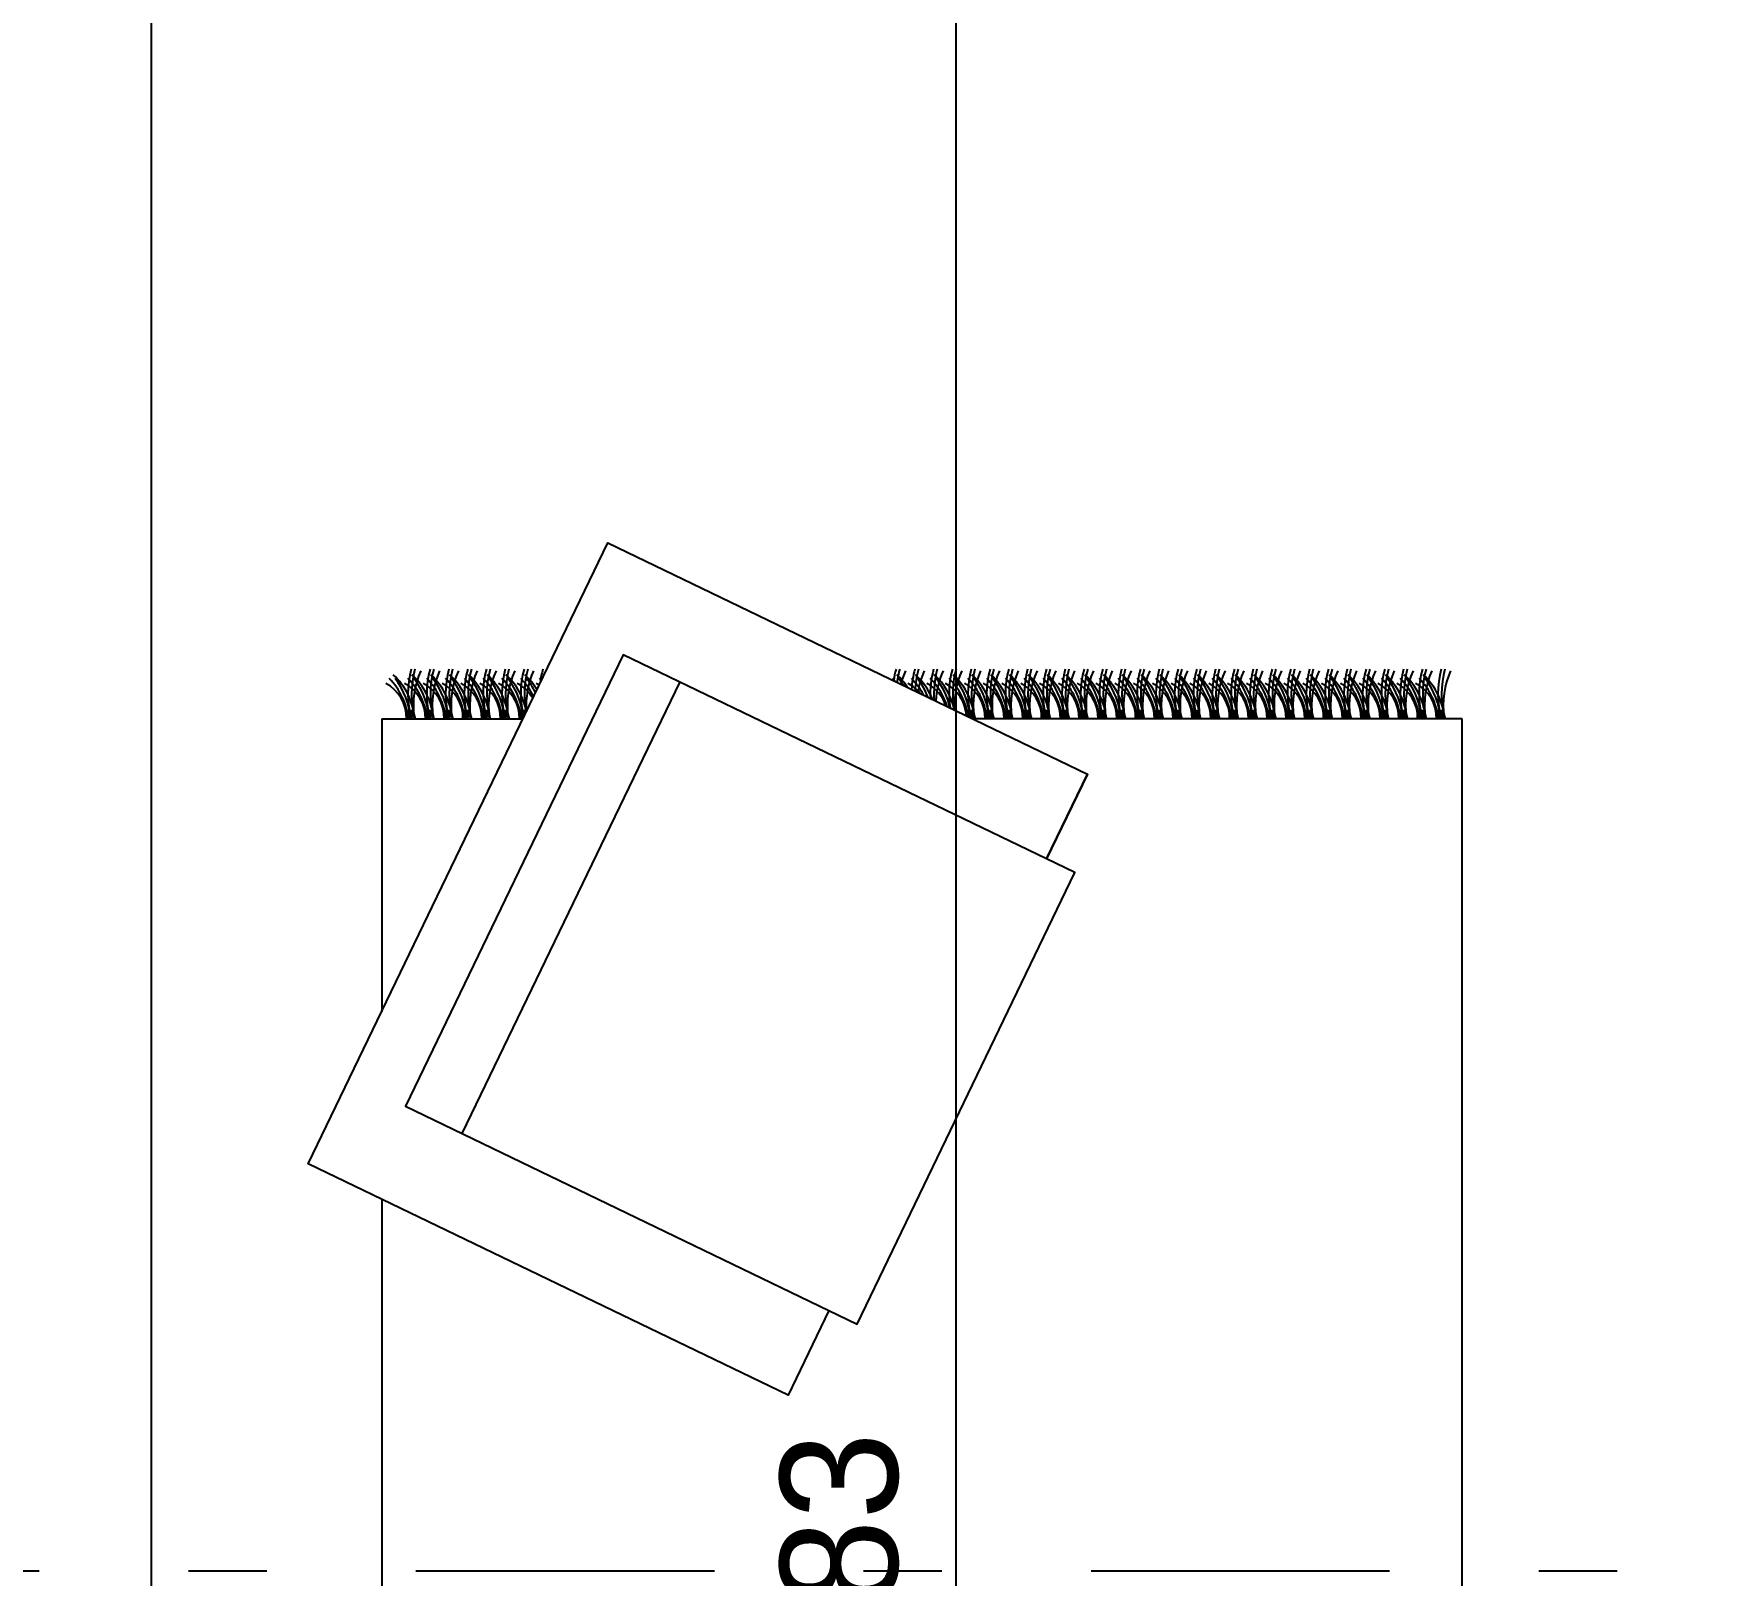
# Model space of a CAD drawing. Extents: x 185 to 567, y -69 to 170.
# Drawn here: x 422.567 to 424.714, y 50.364 to 52.332 of the extents above; entities that cross this region are included whole.
import ezdxf

# ---------------------------------------------------------------- set-up
doc = ezdxf.new("R2010")
doc.units = 0
doc.header["$LTSCALE"] = 0.25
doc.header["$MEASUREMENT"] = 0
doc.header["$PDMODE"] = 35
doc.header["$PDSIZE"] = -1
doc.linetypes.add('B4-PLANS$0$DASHDOT', pattern=[25.4, 12.7, -6.35, 0, -6.35])
doc.linetypes.add('DOT2', pattern=[0.125, 0, -0.125])
doc.layers.get('0').update_dxf_attribs({"linetype": 'CONTINUOUS'})
doc.layers.get('Defpoints').update_dxf_attribs({"linetype": 'CONTINUOUS'})
for name, color, linetype in [('A-AX', 1, 'B4-PLANS$0$DASHDOT'), ('A-EDM', 2, 'CONTINUOUS'), ('A-PAV', 3, 'CONTINUOUS'), ('A-WL', 7, 'CONTINUOUS'), ('FRN', 252, 'CONTINUOUS'), ('FURN', 10, 'CONTINUOUS')]:
    doc.layers.add(name, color=color, linetype=linetype)
doc.styles.add('XARAB', font='xarab.shx')
doc.dimstyles.new('DIM100', dxfattribs={"dimtxt": 0.15, "dimasz": 0.12, "dimexe": 0.1, "dimexo": 0, "dimgap": 0.05, "dimtad": 1, "dimzin": 3, "dimdsep": 46, "dimtxsty": 'XARAB', "dimblk": 'DTICK', "dimcen": 0.09, "dimclrd": 256, "dimclre": 4, "dimclrt": 3, "dimadec": 0, "dimazin": 3, "dimtfac": 1, "dimtix": 1, "dimtmove": 2, "dimatfit": 0, "dimldrblk": 'DTICK', "dimfxl": 0.15, "dimtolj": 1, "dimtzin": 3, "dimlwd": -3, "dimlwe": -3, "dimarcsym": 0})

# ---------------------------------------------------------------- blocks, each defined once
blk = doc.blocks.new('B4-PLANS$0$AXES-B2')
at = {"layer": 'A-AX', "ltscale": 0.1}
blk.add_line((-29.655, -13.525), (30.305, -13.525), dxfattribs=at)
blk = doc.blocks.new('DTICK')
for p, q in [((0, 1.207), (0, -1.207)), ((-1.207, 0), (1.207, 0))]:
    blk.add_line(p, q)
at = {"color": 3}
blk.add_line((-0.629, -0.629), (0.629, 0.629), dxfattribs=at)
blk = doc.blocks.new('*D272')
at = {"layer": 'A-PAV', "color": 4, "linetype": 'DOT2', "lineweight": -3, "transparency": 16777216}
for p, q in [((423.7441, 55.2653), (423.8441, 55.2653)), ((423.7441, 45.4373), (423.6441, 45.4373))]:
    blk.add_line(p, q, dxfattribs=at)
at = {"layer": 'A-PAV', "linetype": 'ByBlock', "lineweight": -3, "transparency": 16777216}
blk.add_line((423.7441, 55.1453), (423.7441, 45.5573), dxfattribs=at)
at = {"layer": 'Defpoints', "color": 0, "linetype": 'ByBlock', "transparency": 16777216}
for p in [(423.7441, 55.2653), (423.7441, 45.4373), (423.7441, 45.4373)]:
    blk.add_point(p, dxfattribs=at)
at = {"layer": 'A-PAV', "linetype": 'ByBlock', "lineweight": -3, "transparency": 16777216, "xscale": 0.12, "yscale": 0.12, "zscale": 0.12}
for p, rotation in [((423.7441, 55.2653), 90), ((423.7441, 45.4373), 270)]:
    blk.add_blockref('DTICK', p, dxfattribs=dict(at, rotation=rotation))
at = {"layer": 'A-PAV', "color": 3, "linetype": 'ByBlock', "transparency": 16777216, "insert": (423.596, 50.3513), "char_height": 0.15, "attachment_point": 5, "rotation": 90, "style": 'XARAB'}
blk.add_mtext('\\A1;9.83', dxfattribs=at)

msp = doc.modelspace()

# ---------------------------------------------------------------- linework, layer by layer
at = {"layer": 'A-WL'}
msp.add_line((422.717, 53.8853, 0), (422.717, 45.4373), dxfattribs=at)
msp.add_line((422.717, 53.8853, 0), (422.717, 45.4373), dxfattribs=at)
at = {"layer": 'FRN'}
for p, q in [((423.0533, 51.4672), (423.0416, 51.4672)), ((423.0533, 51.4657), (423.0416, 51.4657)), ((423.053, 51.4642), (423.0423, 51.4642)), ((423.053, 51.4627), (423.0423, 51.4627)), ((423.0531, 51.4612), (423.0426, 51.4612)), ((423.0773, 51.4672), (423.0656, 51.4672)), ((423.0773, 51.4657), (423.0656, 51.4657)), ((423.077, 51.4642), (423.0663, 51.4642)), ((423.077, 51.4627), (423.0663, 51.4627)), ((423.0771, 51.4612), (423.0666, 51.4612)), ((423.1013, 51.4672), (423.0896, 51.4672)), ((423.1013, 51.4657), (423.0896, 51.4657)), ((423.101, 51.4642), (423.0903, 51.4642)), ((423.101, 51.4627), (423.0903, 51.4627)), ((423.1011, 51.4612), (423.0906, 51.4612)), ((423.1253, 51.4672), (423.1136, 51.4672)), ((423.1253, 51.4657), (423.1136, 51.4657)), ((423.125, 51.4642), (423.1143, 51.4642)), ((423.125, 51.4627), (423.1143, 51.4627)), ((423.1251, 51.4612), (423.1146, 51.4612)), ((423.1493, 51.4672), (423.1376, 51.4672)), ((423.1493, 51.4657), (423.1376, 51.4657)), ((423.149, 51.4642), (423.1383, 51.4642)), ((423.149, 51.4627), (423.1383, 51.4627)), ((423.1491, 51.4612), (423.1386, 51.4612)), ((423.1733, 51.4672), (423.1616, 51.4672)), ((423.1733, 51.4657), (423.1616, 51.4657)), ((423.173, 51.4642), (423.1623, 51.4642)), ((423.173, 51.4627), (423.1623, 51.4627)), ((423.1731, 51.4612), (423.1626, 51.4612)), ((423.1963, 51.4672), (423.1856, 51.4672)), ((423.1956, 51.4657), (423.1856, 51.4657)), ((423.1948, 51.4642), (423.1863, 51.4642)), ((423.1941, 51.4627), (423.1863, 51.4627)), ((423.1934, 51.4612), (423.1866, 51.4612)), ((423.7681, 51.4672), (423.7564, 51.4672)), ((423.7681, 51.4657), (423.7564, 51.4657)), ((423.7678, 51.4642), (423.7571, 51.4642)), ((423.7678, 51.4627), (423.7571, 51.4627)), ((423.7679, 51.4612), (423.7574, 51.4612)), ((423.7921, 51.4672), (423.7804, 51.4672)), ((423.7921, 51.4657), (423.7804, 51.4657)), ((423.7918, 51.4642), (423.7811, 51.4642)), ((423.7918, 51.4627), (423.7811, 51.4627)), ((423.7919, 51.4612), (423.7814, 51.4612)), ((423.8161, 51.4672), (423.8044, 51.4672)), ((423.8161, 51.4657), (423.8044, 51.4657)), ((423.8158, 51.4642), (423.8051, 51.4642)), ((423.8158, 51.4627), (423.8051, 51.4627)), ((423.8159, 51.4612), (423.8054, 51.4612)), ((423.8401, 51.4672), (423.8284, 51.4672)), ((423.8401, 51.4657), (423.8284, 51.4657)), ((423.8398, 51.4642), (423.8291, 51.4642)), ((423.8398, 51.4627), (423.8291, 51.4627)), ((423.8399, 51.4612), (423.8294, 51.4612)), ((423.8641, 51.4672), (423.8524, 51.4672)), ((423.8641, 51.4657), (423.8524, 51.4657)), ((423.8638, 51.4642), (423.8531, 51.4642)), ((423.8638, 51.4627), (423.8531, 51.4627)), ((423.8639, 51.4612), (423.8534, 51.4612)), ((423.8881, 51.4672), (423.8764, 51.4672)), ((423.8881, 51.4657), (423.8764, 51.4657)), ((423.8878, 51.4642), (423.8771, 51.4642)), ((423.8878, 51.4627), (423.8771, 51.4627)), ((423.8879, 51.4612), (423.8774, 51.4612)), ((423.9121, 51.4672), (423.9004, 51.4672)), ((423.9121, 51.4657), (423.9004, 51.4657)), ((423.9118, 51.4642), (423.9011, 51.4642)), ((423.9118, 51.4627), (423.9011, 51.4627)), ((423.9119, 51.4612), (423.9014, 51.4612)), ((423.9361, 51.4672), (423.9244, 51.4672)), ((423.9361, 51.4657), (423.9244, 51.4657)), ((423.9358, 51.4642), (423.9251, 51.4642)), ((423.9358, 51.4627), (423.9251, 51.4627)), ((423.9359, 51.4612), (423.9254, 51.4612)), ((423.9601, 51.4672), (423.9484, 51.4672)), ((423.9601, 51.4657), (423.9484, 51.4657)), ((423.9598, 51.4642), (423.9491, 51.4642)), ((423.9598, 51.4627), (423.9491, 51.4627)), ((423.9599, 51.4612), (423.9494, 51.4612)), ((423.9841, 51.4672), (423.9724, 51.4672)), ((423.9841, 51.4657), (423.9724, 51.4657)), ((423.9838, 51.4642), (423.9731, 51.4642)), ((423.9838, 51.4627), (423.9731, 51.4627)), ((423.9839, 51.4612), (423.9734, 51.4612)), ((424.0081, 51.4672), (423.9964, 51.4672)), ((424.0081, 51.4657), (423.9964, 51.4657)), ((424.0078, 51.4642), (423.9971, 51.4642)), ((424.0078, 51.4627), (423.9971, 51.4627)), ((424.0079, 51.4612), (423.9974, 51.4612)), ((424.0321, 51.4672), (424.0204, 51.4672)), ((424.0321, 51.4657), (424.0204, 51.4657)), ((424.0318, 51.4642), (424.0211, 51.4642)), ((424.0318, 51.4627), (424.0211, 51.4627)), ((424.0319, 51.4612), (424.0214, 51.4612)), ((424.0561, 51.4672), (424.0444, 51.4672)), ((424.0561, 51.4657), (424.0444, 51.4657)), ((424.0558, 51.4642), (424.0451, 51.4642)), ((424.0558, 51.4627), (424.0451, 51.4627)), ((424.0559, 51.4612), (424.0454, 51.4612)), ((424.0801, 51.4672), (424.0684, 51.4672)), ((424.0801, 51.4657), (424.0684, 51.4657)), ((424.0798, 51.4642), (424.0691, 51.4642)), ((424.0798, 51.4627), (424.0691, 51.4627)), ((424.0799, 51.4612), (424.0694, 51.4612)), ((424.1041, 51.4672), (424.0924, 51.4672)), ((424.1041, 51.4657), (424.0924, 51.4657)), ((424.1038, 51.4642), (424.0931, 51.4642)), ((424.1038, 51.4627), (424.0931, 51.4627)), ((424.1039, 51.4612), (424.0934, 51.4612)), ((424.1281, 51.4672), (424.1164, 51.4672)), ((424.1281, 51.4657), (424.1164, 51.4657)), ((424.1278, 51.4642), (424.1171, 51.4642)), ((424.1278, 51.4627), (424.1171, 51.4627)), ((424.1279, 51.4612), (424.1174, 51.4612)), ((424.1521, 51.4672), (424.1404, 51.4672)), ((424.1521, 51.4657), (424.1404, 51.4657)), ((424.1518, 51.4642), (424.1411, 51.4642)), ((424.1518, 51.4627), (424.1411, 51.4627)), ((424.1519, 51.4612), (424.1414, 51.4612)), ((424.1761, 51.4672), (424.1644, 51.4672)), ((424.1761, 51.4657), (424.1644, 51.4657)), ((424.1758, 51.4642), (424.1651, 51.4642)), ((424.1758, 51.4627), (424.1651, 51.4627)), ((424.1759, 51.4612), (424.1654, 51.4612)), ((424.2001, 51.4672), (424.1884, 51.4672)), ((424.2001, 51.4657), (424.1884, 51.4657)), ((424.1998, 51.4642), (424.1891, 51.4642)), ((424.1998, 51.4627), (424.1891, 51.4627)), ((424.1999, 51.4612), (424.1894, 51.4612)), ((424.2241, 51.4672), (424.2124, 51.4672)), ((424.2241, 51.4657), (424.2124, 51.4657)), ((424.2238, 51.4642), (424.2131, 51.4642)), ((424.2238, 51.4627), (424.2131, 51.4627)), ((424.2239, 51.4612), (424.2134, 51.4612)), ((424.2481, 51.4672), (424.2364, 51.4672)), ((424.2481, 51.4657), (424.2364, 51.4657)), ((424.2478, 51.4642), (424.2371, 51.4642)), ((424.2478, 51.4627), (424.2371, 51.4627)), ((424.2479, 51.4612), (424.2374, 51.4612)), ((424.2721, 51.4672), (424.2604, 51.4672)), ((424.2721, 51.4657), (424.2604, 51.4657)), ((424.2718, 51.4642), (424.2611, 51.4642)), ((424.2718, 51.4627), (424.2611, 51.4627)), ((424.2719, 51.4612), (424.2614, 51.4612)), ((424.2961, 51.4672), (424.2844, 51.4672)), ((424.2961, 51.4657), (424.2844, 51.4657)), ((424.2958, 51.4642), (424.2851, 51.4642)), ((424.2958, 51.4627), (424.2851, 51.4627)), ((424.2959, 51.4612), (424.2854, 51.4612)), ((424.3201, 51.4672), (424.3084, 51.4672)), ((424.3201, 51.4657), (424.3084, 51.4657)), ((424.3198, 51.4642), (424.3091, 51.4642)), ((424.3198, 51.4627), (424.3091, 51.4627)), ((424.3199, 51.4612), (424.3094, 51.4612)), ((424.3441, 51.4672), (424.3324, 51.4672)), ((424.3441, 51.4657), (424.3324, 51.4657)), ((424.3438, 51.4642), (424.3331, 51.4642)), ((424.3438, 51.4627), (424.3331, 51.4627)), ((424.3439, 51.4612), (424.3334, 51.4612)), ((424.3681, 51.4672), (424.3564, 51.4672)), ((424.3681, 51.4657), (424.3564, 51.4657)), ((424.3678, 51.4642), (424.3571, 51.4642)), ((424.3678, 51.4627), (424.3571, 51.4627)), ((424.3679, 51.4612), (424.3574, 51.4612)), ((423.0113, 51.4571), (423.0113, 51.0835)), ((423.0113, 51.4571), (423.1914, 51.4571)), ((423.0531, 51.4597), (423.0426, 51.4597)), ((423.0771, 51.4597), (423.0666, 51.4597)), ((423.1011, 51.4597), (423.0906, 51.4597)), ((423.1251, 51.4597), (423.1146, 51.4597)), ((423.1491, 51.4597), (423.1386, 51.4597)), ((423.1731, 51.4597), (423.1626, 51.4597)), ((423.1927, 51.4597), (423.1866, 51.4597)), ((423.7679, 51.4597), (423.7603, 51.4597)), ((424.3905, 51.4571), (423.7657, 51.4571)), ((423.7919, 51.4597), (423.7814, 51.4597)), ((423.8159, 51.4597), (423.8054, 51.4597)), ((423.8399, 51.4597), (423.8294, 51.4597)), ((423.8639, 51.4597), (423.8534, 51.4597)), ((423.8879, 51.4597), (423.8774, 51.4597)), ((423.9119, 51.4597), (423.9014, 51.4597)), ((423.9359, 51.4597), (423.9254, 51.4597)), ((423.9599, 51.4597), (423.9494, 51.4597)), ((423.9839, 51.4597), (423.9734, 51.4597)), ((424.0079, 51.4597), (423.9974, 51.4597)), ((424.0319, 51.4597), (424.0214, 51.4597)), ((424.0559, 51.4597), (424.0454, 51.4597)), ((424.0799, 51.4597), (424.0694, 51.4597)), ((424.1039, 51.4597), (424.0934, 51.4597)), ((424.1279, 51.4597), (424.1174, 51.4597)), ((424.1519, 51.4597), (424.1414, 51.4597)), ((424.1759, 51.4597), (424.1654, 51.4597)), ((424.1999, 51.4597), (424.1894, 51.4597)), ((424.2239, 51.4597), (424.2134, 51.4597)), ((424.2479, 51.4597), (424.2374, 51.4597)), ((424.2719, 51.4597), (424.2614, 51.4597)), ((424.2959, 51.4597), (424.2854, 51.4597)), ((424.3199, 51.4597), (424.3094, 51.4597)), ((424.3439, 51.4597), (424.3334, 51.4597)), ((424.3679, 51.4597), (424.3574, 51.4597)), ((424.3905, 49.9892), (424.3905, 51.4571)), ((423.0113, 50.844), (423.0113, 49.9892))]:
    msp.add_line(p, q, dxfattribs=at)
for centre, radius, start, end in [((422.9611, 51.4484), 0.0847, 5.871, 45.1573), ((422.9689, 51.4507), 0.0847, 4.3439, 47.6152), ((422.9554, 51.4519), 0.0925, 3.2304, 37.8674), ((423.1621, 51.489), 0.1173, 164.4788, 195.8147), ((422.9851, 51.4484), 0.0847, 5.871, 45.1573), ((423.1668, 51.489), 0.1173, 164.4788, 195.8147), ((422.9929, 51.4507), 0.0847, 4.3439, 47.6152), ((423.1594, 51.4742), 0.1076, 155.8121, 187.8434), ((422.9794, 51.4519), 0.0925, 3.2304, 37.8674), ((423.1861, 51.489), 0.1173, 164.4788, 195.8147), ((423.0091, 51.4484), 0.0847, 5.871, 45.1573), ((423.1908, 51.489), 0.1173, 164.4788, 195.8147), ((423.0169, 51.4507), 0.0847, 4.3439, 47.6152), ((423.1834, 51.4742), 0.1076, 155.8121, 187.8434), ((423.0034, 51.4519), 0.0925, 3.2304, 37.8674), ((423.2101, 51.489), 0.1173, 164.4788, 195.8147), ((423.0331, 51.4484), 0.0847, 5.871, 45.1573), ((423.2148, 51.489), 0.1173, 164.4788, 195.8147), ((423.0409, 51.4507), 0.0847, 4.3439, 47.6152), ((423.2074, 51.4742), 0.1076, 155.8121, 187.8434), ((423.0274, 51.4519), 0.0925, 3.2304, 37.8674), ((423.2341, 51.489), 0.1173, 164.4788, 195.8147), ((423.0571, 51.4484), 0.0847, 5.871, 45.1573), ((423.2388, 51.489), 0.1173, 164.4788, 195.8147), ((423.0649, 51.4507), 0.0847, 4.3439, 47.6152), ((423.2314, 51.4742), 0.1076, 155.8121, 187.8434), ((423.0514, 51.4519), 0.0925, 3.2304, 37.8674), ((423.2581, 51.489), 0.1173, 164.4788, 195.8147), ((423.0811, 51.4484), 0.0847, 5.871, 45.1573), ((423.2628, 51.489), 0.1173, 164.4788, 195.8147), ((423.0889, 51.4507), 0.0847, 4.3439, 47.6152), ((423.2554, 51.4742), 0.1076, 155.8121, 187.8434), ((423.0754, 51.4519), 0.0925, 3.2304, 37.8674), ((423.2821, 51.489), 0.1173, 164.4788, 195.8147), ((423.1051, 51.4484), 0.0847, 5.871, 45.1573), ((423.2868, 51.489), 0.1173, 164.4788, 195.8147), ((423.1129, 51.4507), 0.0847, 10.8858, 47.6152), ((423.2794, 51.4742), 0.1076, 155.8121, 187.8434), ((423.0994, 51.4519), 0.0925, 3.6347, 37.8674), ((423.3061, 51.489), 0.1173, 164.4788, 194.6082), ((423.1291, 51.4484), 0.0847, 26.0788, 45.1573), ((423.3108, 51.489), 0.1173, 164.4788, 191.265), ((423.1369, 51.4507), 0.0847, 31.0792, 47.6152), ((423.3034, 51.4742), 0.1076, 155.8121, 184.0632), ((423.1234, 51.4519), 0.0925, 24.6346, 37.8674), ((423.1531, 51.4484), 0.0847, 42.9829, 45.1573), ((423.3301, 51.489), 0.1173, 164.4788, 173.1032), ((423.1609, 51.4507), 0.0847, 47.2817, 47.6152), ((423.3348, 51.489), 0.1173, 164.4788, 164.8839), ((423.6039, 51.4484), 0.0847, 41.4836, 45.1573), ((423.7809, 51.489), 0.1173, 164.4788, 171.8055), ((423.6117, 51.4507), 0.0847, 33.3938, 47.6152), ((423.7856, 51.489), 0.1173, 164.4788, 172.8653), ((423.5982, 51.4519), 0.0925, 31.1144, 37.8674), ((423.7781, 51.4742), 0.1076, 155.8121, 165.4175), ((423.6279, 51.4484), 0.0847, 27.286, 45.1573), ((423.8049, 51.489), 0.1173, 164.4788, 177.2356), ((423.8096, 51.489), 0.1173, 164.4788, 178.3344), ((423.6357, 51.4507), 0.0847, 21.5889, 47.6152), ((423.6222, 51.4519), 0.0925, 20.6947, 37.8674), ((423.8021, 51.4742), 0.1076, 155.8121, 171.14), ((423.8289, 51.489), 0.1173, 164.4788, 182.8942), ((423.6519, 51.4484), 0.0847, 16.7762, 45.1573), ((423.8336, 51.489), 0.1173, 164.4788, 184.0484), ((423.6597, 51.4507), 0.0847, 12.005, 47.6152), ((423.8261, 51.4742), 0.1076, 155.8121, 177.0423), ((423.6462, 51.4519), 0.0925, 11.9868, 37.8674), ((423.8529, 51.489), 0.1173, 164.4788, 188.8773), ((423.6759, 51.4484), 0.0847, 7.8119, 45.1573), ((423.8576, 51.489), 0.1173, 164.4788, 190.1108), ((423.6837, 51.4507), 0.0847, 4.3439, 47.6152), ((423.8501, 51.4742), 0.1076, 155.8121, 183.2131), ((423.6702, 51.4519), 0.0925, 4.2076, 37.8674), ((423.8769, 51.489), 0.1173, 164.4788, 195.8147), ((423.6999, 51.4484), 0.0847, 5.871, 45.1573), ((423.8816, 51.489), 0.1173, 164.4788, 195.8147), ((423.7077, 51.4507), 0.0847, 4.3439, 47.6152), ((423.8741, 51.4742), 0.1076, 155.8121, 187.8434), ((423.6942, 51.4519), 0.0925, 3.2304, 37.8674), ((423.9009, 51.489), 0.1173, 164.4788, 195.8147), ((423.7239, 51.4484), 0.0847, 5.871, 45.1573), ((423.9056, 51.489), 0.1173, 164.4788, 195.8147), ((423.7317, 51.4507), 0.0847, 4.3439, 47.6152), ((423.8981, 51.4742), 0.1076, 155.8121, 187.8434), ((423.7182, 51.4519), 0.0925, 3.2304, 37.8674), ((423.9249, 51.489), 0.1173, 164.4788, 195.8147), ((423.7479, 51.4484), 0.0847, 5.871, 45.1573), ((423.9296, 51.489), 0.1173, 164.4788, 195.8147), ((423.7557, 51.4507), 0.0847, 4.3439, 47.6152), ((423.9221, 51.4742), 0.1076, 155.8121, 187.8434), ((423.7422, 51.4519), 0.0925, 3.2304, 37.8674), ((423.9489, 51.489), 0.1173, 164.4788, 195.8147), ((423.7719, 51.4484), 0.0847, 5.871, 45.1573), ((423.9536, 51.489), 0.1173, 164.4788, 195.8147), ((423.7797, 51.4507), 0.0847, 4.3439, 47.6152), ((423.9461, 51.4742), 0.1076, 155.8121, 187.8434), ((423.7662, 51.4519), 0.0925, 3.2304, 37.8674), ((423.9729, 51.489), 0.1173, 164.4788, 195.8147), ((423.7959, 51.4484), 0.0847, 5.871, 45.1573), ((423.9776, 51.489), 0.1173, 164.4788, 195.8147), ((423.8037, 51.4507), 0.0847, 4.3439, 47.6152), ((423.9701, 51.4742), 0.1076, 155.8121, 187.8434), ((423.7902, 51.4519), 0.0925, 3.2304, 37.8674), ((423.9969, 51.489), 0.1173, 164.4788, 195.8147), ((423.8199, 51.4484), 0.0847, 5.871, 45.1573), ((424.0016, 51.489), 0.1173, 164.4788, 195.8147), ((423.8277, 51.4507), 0.0847, 4.3439, 47.6152), ((423.9941, 51.4742), 0.1076, 155.8121, 187.8434), ((423.8142, 51.4519), 0.0925, 3.2304, 37.8674), ((424.0209, 51.489), 0.1173, 164.4788, 195.8147), ((423.8439, 51.4484), 0.0847, 5.871, 45.1573), ((424.0256, 51.489), 0.1173, 164.4788, 195.8147), ((423.8517, 51.4507), 0.0847, 4.3439, 47.6152), ((424.0181, 51.4742), 0.1076, 155.8121, 187.8434), ((423.8382, 51.4519), 0.0925, 3.2304, 37.8674), ((424.0449, 51.489), 0.1173, 164.4788, 195.8147), ((423.8679, 51.4484), 0.0847, 5.871, 45.1573), ((424.0496, 51.489), 0.1173, 164.4788, 195.8147), ((423.8757, 51.4507), 0.0847, 4.3439, 47.6152), ((424.0421, 51.4742), 0.1076, 155.8121, 187.8434), ((423.8622, 51.4519), 0.0925, 3.2304, 37.8674), ((424.0689, 51.489), 0.1173, 164.4788, 195.8147), ((423.8919, 51.4484), 0.0847, 5.871, 45.1573), ((424.0736, 51.489), 0.1173, 164.4788, 195.8147), ((423.8997, 51.4507), 0.0847, 4.3439, 47.6152), ((424.0661, 51.4742), 0.1076, 155.8121, 187.8434), ((423.8862, 51.4519), 0.0925, 3.2304, 37.8674), ((424.0929, 51.489), 0.1173, 164.4788, 195.8147), ((423.9159, 51.4484), 0.0847, 5.871, 45.1573), ((424.0976, 51.489), 0.1173, 164.4788, 195.8147), ((423.9237, 51.4507), 0.0847, 4.3439, 47.6152), ((424.0901, 51.4742), 0.1076, 155.8121, 187.8434), ((423.9102, 51.4519), 0.0925, 3.2304, 37.8674), ((424.1169, 51.489), 0.1173, 164.4788, 195.8147), ((423.9399, 51.4484), 0.0847, 5.871, 45.1573), ((424.1216, 51.489), 0.1173, 164.4788, 195.8147), ((423.9477, 51.4507), 0.0847, 4.3439, 47.6152), ((424.1141, 51.4742), 0.1076, 155.8121, 187.8434), ((423.9342, 51.4519), 0.0925, 3.2304, 37.8674), ((424.1409, 51.489), 0.1173, 164.4788, 195.8147), ((423.9639, 51.4484), 0.0847, 5.871, 45.1573), ((424.1456, 51.489), 0.1173, 164.4788, 195.8147), ((423.9717, 51.4507), 0.0847, 4.3439, 47.6152), ((424.1381, 51.4742), 0.1076, 155.8121, 187.8434), ((423.9582, 51.4519), 0.0925, 3.2304, 37.8674), ((424.1649, 51.489), 0.1173, 164.4788, 195.8147), ((423.9879, 51.4484), 0.0847, 5.871, 45.1573), ((424.1696, 51.489), 0.1173, 164.4788, 195.8147), ((423.9957, 51.4507), 0.0847, 4.3439, 47.6152), ((424.1621, 51.4742), 0.1076, 155.8121, 187.8434), ((423.9822, 51.4519), 0.0925, 3.2304, 37.8674), ((424.1889, 51.489), 0.1173, 164.4788, 195.8147), ((424.0119, 51.4484), 0.0847, 5.871, 45.1573), ((424.1936, 51.489), 0.1173, 164.4788, 195.8147), ((424.0197, 51.4507), 0.0847, 4.3439, 47.6152), ((424.1861, 51.4742), 0.1076, 155.8121, 187.8434), ((424.0062, 51.4519), 0.0925, 3.2304, 37.8674), ((424.2129, 51.489), 0.1173, 164.4788, 195.8147), ((424.0359, 51.4484), 0.0847, 5.871, 45.1573), ((424.2176, 51.489), 0.1173, 164.4788, 195.8147), ((424.0437, 51.4507), 0.0847, 4.3439, 47.6152), ((424.2101, 51.4742), 0.1076, 155.8121, 187.8434), ((424.0302, 51.4519), 0.0925, 3.2304, 37.8674), ((424.2369, 51.489), 0.1173, 164.4788, 195.8147), ((424.0599, 51.4484), 0.0847, 5.871, 45.1573), ((424.2416, 51.489), 0.1173, 164.4788, 195.8147), ((424.0677, 51.4507), 0.0847, 4.3439, 47.6152), ((424.2341, 51.4742), 0.1076, 155.8121, 187.8434), ((424.0542, 51.4519), 0.0925, 3.2304, 37.8674), ((424.2609, 51.489), 0.1173, 164.4788, 195.8147), ((424.0839, 51.4484), 0.0847, 5.871, 45.1573), ((424.2656, 51.489), 0.1173, 164.4788, 195.8147), ((424.0917, 51.4507), 0.0847, 4.3439, 47.6152), ((424.2581, 51.4742), 0.1076, 155.8121, 187.8434), ((424.0782, 51.4519), 0.0925, 3.2304, 37.8674), ((424.2849, 51.489), 0.1173, 164.4788, 195.8147), ((424.1079, 51.4484), 0.0847, 5.871, 45.1573), ((424.2896, 51.489), 0.1173, 164.4788, 195.8147), ((424.1157, 51.4507), 0.0847, 4.3439, 47.6152), ((424.2821, 51.4742), 0.1076, 155.8121, 187.8434), ((424.1022, 51.4519), 0.0925, 3.2304, 37.8674), ((424.3089, 51.489), 0.1173, 164.4788, 195.8147), ((424.1319, 51.4484), 0.0847, 5.871, 45.1573), ((424.3136, 51.489), 0.1173, 164.4788, 195.8147), ((424.1397, 51.4507), 0.0847, 4.3439, 47.6152), ((424.3061, 51.4742), 0.1076, 155.8121, 187.8434), ((424.1262, 51.4519), 0.0925, 3.2304, 37.8674), ((424.3329, 51.489), 0.1173, 164.4788, 195.8147), ((424.1559, 51.4484), 0.0847, 5.871, 45.1573), ((424.3376, 51.489), 0.1173, 164.4788, 195.8147), ((424.1637, 51.4507), 0.0847, 4.3439, 47.6152), ((424.3301, 51.4742), 0.1076, 155.8121, 187.8434), ((424.1502, 51.4519), 0.0925, 3.2304, 37.8674), ((424.3569, 51.489), 0.1173, 164.4788, 195.8147), ((424.1799, 51.4484), 0.0847, 5.871, 45.1573), ((424.3616, 51.489), 0.1173, 164.4788, 195.8147), ((424.1877, 51.4507), 0.0847, 4.3439, 47.6152), ((424.3541, 51.4742), 0.1076, 155.8121, 187.8434), ((424.1742, 51.4519), 0.0925, 3.2304, 37.8674), ((424.3809, 51.489), 0.1173, 164.4788, 195.8147), ((424.2039, 51.4484), 0.0847, 5.871, 45.1573), ((424.3856, 51.489), 0.1173, 164.4788, 195.8147), ((424.2117, 51.4507), 0.0847, 4.3439, 47.6152), ((424.3781, 51.4742), 0.1076, 155.8121, 187.8434), ((424.1982, 51.4519), 0.0925, 3.2304, 37.8674), ((424.4049, 51.489), 0.1173, 164.4788, 195.8147), ((424.2279, 51.4484), 0.0847, 5.871, 45.1573), ((424.4096, 51.489), 0.1173, 164.4788, 195.8147), ((424.2357, 51.4507), 0.0847, 4.3439, 47.6152), ((424.4021, 51.4742), 0.1076, 155.8121, 187.8434), ((424.2222, 51.4519), 0.0925, 3.2304, 37.8674), ((424.4289, 51.489), 0.1173, 164.4788, 195.8147), ((424.2519, 51.4484), 0.0847, 5.871, 45.1573), ((424.4336, 51.489), 0.1173, 164.4788, 195.8147), ((424.2597, 51.4507), 0.0847, 4.3439, 47.6152), ((424.4261, 51.4742), 0.1076, 155.8121, 187.8434), ((424.2462, 51.4519), 0.0925, 3.2304, 37.8674), ((424.4529, 51.489), 0.1173, 164.4788, 195.8147), ((424.2759, 51.4484), 0.0847, 5.871, 45.1573), ((424.4576, 51.489), 0.1173, 164.4788, 195.8147), ((424.2837, 51.4507), 0.0847, 4.3439, 47.6152), ((424.4501, 51.4742), 0.1076, 155.8121, 187.8434), ((424.2702, 51.4519), 0.0925, 3.2304, 37.8674), ((424.4769, 51.489), 0.1173, 164.4788, 195.8147), ((424.4816, 51.489), 0.1173, 164.4788, 195.8147), ((424.4741, 51.4742), 0.1076, 155.8121, 187.8434), ((422.9933, 51.4582), 0.0498, 358.7323, 62.2965), ((423.0173, 51.4582), 0.0498, 358.7323, 62.2965), ((423.0413, 51.4582), 0.0498, 358.7323, 62.2965), ((423.0653, 51.4582), 0.0498, 358.7323, 62.2965), ((423.0893, 51.4582), 0.0498, 358.7323, 62.2965), ((423.1133, 51.4582), 0.0498, 358.7323, 62.2965), ((423.1373, 51.4582), 0.0498, 358.7323, 62.2965), ((423.1613, 51.4582), 0.0498, 30.5238, 62.2965), ((423.1853, 51.4582), 0.0498, 57.3017, 62.2965), ((423.66, 51.4582), 0.0498, 38.6878, 62.2965), ((423.684, 51.4582), 0.0498, 18.0986, 62.2965), ((423.708, 51.4582), 0.0498, 3.1563, 62.2965), ((423.732, 51.4582), 0.0498, 358.7323, 62.2965), ((423.756, 51.4582), 0.0498, 358.7323, 62.2965), ((423.78, 51.4582), 0.0498, 358.7323, 62.2965), ((423.804, 51.4582), 0.0498, 358.7323, 62.2965), ((423.828, 51.4582), 0.0498, 358.7323, 62.2965), ((423.852, 51.4582), 0.0498, 358.7323, 62.2965), ((423.876, 51.4582), 0.0498, 358.7323, 62.2965), ((423.9, 51.4582), 0.0498, 358.7323, 62.2965), ((423.924, 51.4582), 0.0498, 358.7323, 62.2965), ((423.948, 51.4582), 0.0498, 358.7323, 62.2965), ((423.972, 51.4582), 0.0498, 358.7323, 62.2965), ((423.996, 51.4582), 0.0498, 358.7323, 62.2965), ((424.02, 51.4582), 0.0498, 358.7323, 62.2965), ((424.044, 51.4582), 0.0498, 358.7323, 62.2965), ((424.068, 51.4582), 0.0498, 358.7323, 62.2965), ((424.092, 51.4582), 0.0498, 358.7323, 62.2965), ((424.116, 51.4582), 0.0498, 358.7323, 62.2965), ((424.14, 51.4582), 0.0498, 358.7323, 62.2965), ((424.164, 51.4582), 0.0498, 358.7323, 62.2965), ((424.188, 51.4582), 0.0498, 358.7323, 62.2965), ((424.212, 51.4582), 0.0498, 358.7323, 62.2965), ((424.236, 51.4582), 0.0498, 358.7323, 62.2965), ((424.26, 51.4582), 0.0498, 358.7323, 62.2965), ((424.284, 51.4582), 0.0498, 358.7323, 62.2965), ((424.308, 51.4582), 0.0498, 358.7323, 62.2965)]:
    msp.add_arc(centre, radius, start, end, dxfattribs=at)
at = {"layer": 'FURN'}
msp.add_line((423.3918, 51.5042), (423.1138, 50.9278), dxfattribs=at)
msp.add_lwpolyline([(423.5822, 50.7019), (423.5301, 50.5938), (422.9176, 50.8892), (423.2998, 51.6818), (423.9123, 51.3864), (423.8601, 51.2783), (423.3197, 51.5389), (423.0417, 50.9625), (423.5822, 50.7019), (423.6182, 50.6845), (423.8962, 51.261), (423.8601, 51.2783), (423.9123, 51.3864)], dxfattribs=at)

# ---------------------------------------------------------------- block references
at = {"layer": 'A-EDM', "linetype": 'ByBlock', "ltscale": 2, "xscale": 1.2, "yscale": 1.2, "zscale": 1.2}
msp.add_blockref('B4-PLANS$0$AXES-B2', (428.471, 66.5993), dxfattribs=at)

# ---------------------------------------------------------------- dimensions: what is measured, and where the dimension line sits
at = {"layer": 'A-PAV', "linetype": 'ByBlock'}
dim = msp.add_aligned_dim(p1=(423.7441, 55.2653), p2=(423.7441, 45.4373), distance=0, dimstyle='DIM100', dxfattribs=at)
dim.commit()
dim.dimension.update_dxf_attribs({"geometry": '*D272', "text_midpoint": (423.596, 50.3513)})

doc.saveas('drawing.dxf')
